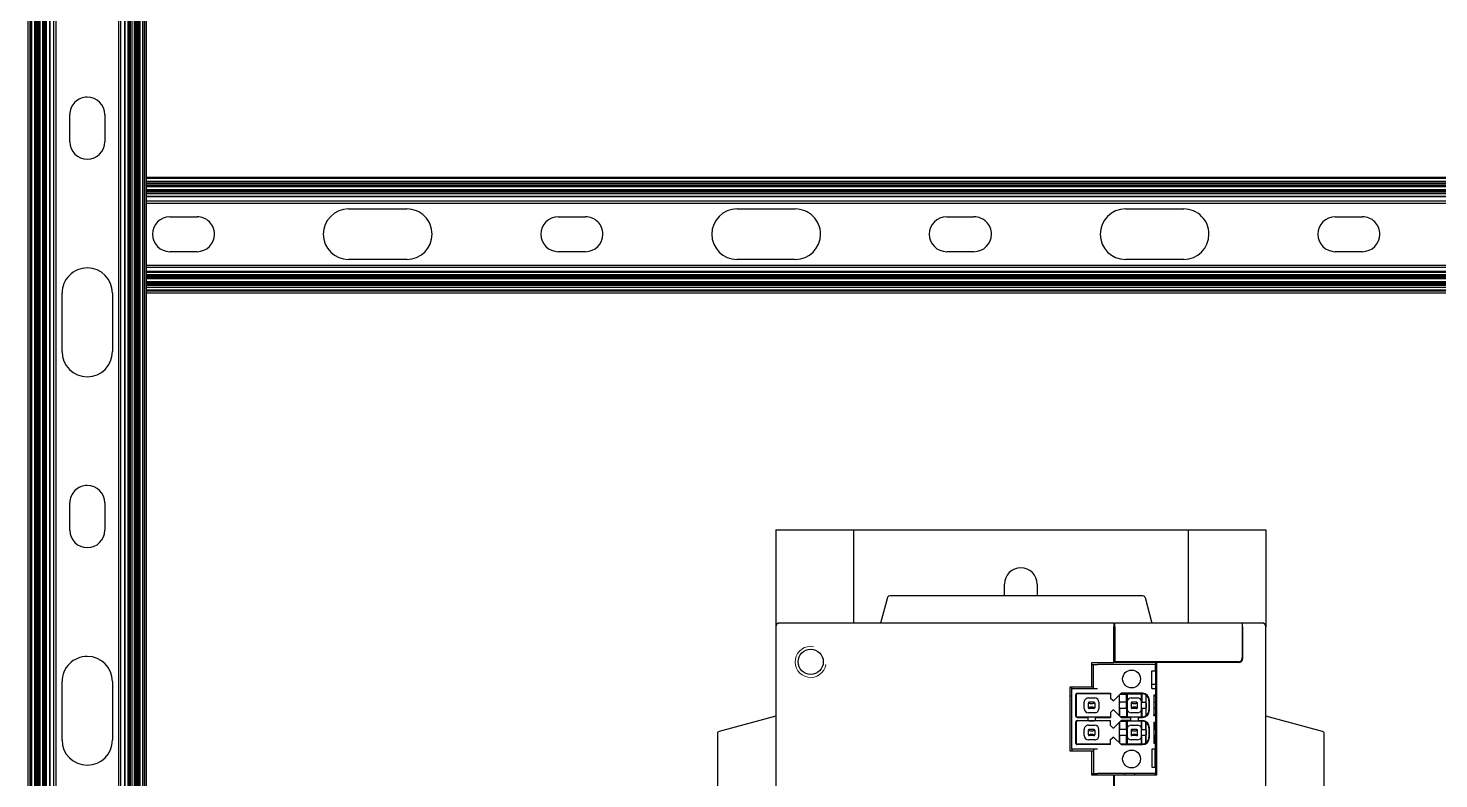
# Model space of a CAD drawing. Header units: inches. Extents: x 17 to 3130, y 15 to 659.
# Drawn here: x 835.3 to 1016.9, y 274.2 to 370.8 of the extents above; entities that cross this region are included whole.
import ezdxf

# ---------------------------------------------------------------- set-up
doc = ezdxf.new("R2010")
doc.units = ezdxf.units.IN
doc.header["$MEASUREMENT"] = 0
doc.layers.add('Gewinde(DIN)', color=7, linetype='Continuous', lineweight=13)
doc.layers.add('Sichtbare Kanten(DIN)', color=7, linetype='Continuous', lineweight=25)
doc.layers.add('MAIN-1', color=7, linetype='Continuous')
doc.layers.add('MAIN-2', color=7, linetype='Continuous')

msp = doc.modelspace()

# ---------------------------------------------------------------- linework, layer by layer
for p, q in [((850.49473, 351.8796), (850.49473, 336.6796)), ((850.49473, 351.59313), (1480.49468, 351.85048))]:
    msp.add_line(p, q)
at = {"layer": 'Gewinde(DIN)'}
msp.add_arc((936.01012, 289.22964), 2, 80, 350, dxfattribs=at)
at = {"layer": 'MAIN-1'}
for p, q in [((835.29473, 129.1796), (835.29473, 641.50128)), ((836.79473, 641.49017), (836.79473, 129.1796)), ((848.99473, 129.1796), (848.99473, 641.39977)), ((850.49473, 641.38866), (850.49473, 129.1796)), ((840.64473, 356.1796), (840.64473, 359.6796)), ((845.14473, 359.6796), (845.14473, 356.1796)), ((1480.49658, 350.3796), (850.49473, 350.3796)), ((876.526, 347.5296), (884.026, 347.5296)), ((926.526, 347.5296), (934.026, 347.5296)), ((976.526, 347.5296), (984.026, 347.5296)), ((853.526, 346.5296), (857.026, 346.5296)), ((903.526, 346.5296), (907.026, 346.5296)), ((953.526, 346.5296), (957.026, 346.5296)), ((1003.526, 346.5296), (1007.026, 346.5296)), ((857.026, 342.0296), (853.526, 342.0296)), ((907.026, 342.0296), (903.526, 342.0296)), ((957.026, 342.0296), (953.526, 342.0296)), ((1007.026, 342.0296), (1003.526, 342.0296)), ((884.026, 341.0296), (876.526, 341.0296)), ((934.026, 341.0296), (926.526, 341.0296)), ((984.026, 341.0296), (976.526, 341.0296)), ((850.49473, 338.1796), (1480.5124, 338.1796)), ((839.64473, 329.1796), (839.64473, 336.6796)), ((846.14473, 336.6796), (846.14473, 329.1796)), ((1480.51435, 336.6796), (850.49473, 336.6796)), ((840.64473, 306.1796), (840.64473, 309.6796)), ((845.14473, 309.6796), (845.14473, 306.1796)), ((839.64473, 279.1796), (839.64473, 286.6796)), ((846.14473, 286.6796), (846.14473, 279.1796))]:
    msp.add_line(p, q, dxfattribs=at)
for centre, radius, start, end in [((842.89473, 359.6796), 2.25, 89.9999813, 180.0000198), ((842.89473, 359.6796), 2.25, 0, 89.9999813), ((842.89473, 356.1796), 2.25, 180.0000198, 270.0000187), ((842.89473, 356.1796), 2.25, 270.0000187, 0), ((876.526, 344.2796), 3.25, 90.0000198, 180.0000187), ((884.026, 344.2796), 3.25, 359.9999813, 90.0000198), ((926.526, 344.2796), 3.25, 90.0000198, 180.0000187), ((934.026, 344.2796), 3.25, 359.9999813, 90.0000198), ((976.526, 344.2796), 3.25, 90.0000198, 180.0000187), ((984.026, 344.2796), 3.25, 359.9999813, 90.0000198), ((853.526, 344.2796), 2.25, 90.0000198, 180.0000187), ((857.026, 344.2796), 2.25, 359.9999813, 90.0000198), ((903.526, 344.2796), 2.25, 90.0000198, 180.0000187), ((907.026, 344.2796), 2.25, 359.9999813, 90.0000198), ((953.526, 344.2796), 2.25, 90.0000198, 180.0000187), ((957.026, 344.2796), 2.25, 359.9999813, 90.0000198), ((1003.526, 344.2796), 2.25, 90.0000198, 180.0000187), ((1007.026, 344.2796), 2.25, 359.9999813, 90.0000198), ((853.526, 344.2796), 2.25, 180.0000187, 270), ((857.026, 344.2796), 2.25, 270, 359.9999813), ((876.526, 344.2796), 3.25, 180.0000187, 270), ((884.026, 344.2796), 3.25, 270, 359.9999813), ((903.526, 344.2796), 2.25, 180.0000187, 270), ((907.026, 344.2796), 2.25, 270, 359.9999813), ((926.526, 344.2796), 3.25, 180.0000187, 270), ((934.026, 344.2796), 3.25, 270, 359.9999813), ((953.526, 344.2796), 2.25, 180.0000187, 270), ((957.026, 344.2796), 2.25, 270, 359.9999813), ((976.526, 344.2796), 3.25, 180.0000187, 270), ((984.026, 344.2796), 3.25, 270, 359.9999813), ((1003.526, 344.2796), 2.25, 180.0000187, 270), ((1007.026, 344.2796), 2.25, 270, 359.9999813), ((842.89473, 336.6796), 3.25, 89.9999813, 180.0000198), ((842.89473, 336.6796), 3.25, 0, 89.9999813), ((842.89473, 329.1796), 3.25, 180.0000198, 270.0000187), ((842.89473, 329.1796), 3.25, 270.0000187, 0), ((842.89473, 309.6796), 2.25, 89.9999813, 180.0000198), ((842.89473, 309.6796), 2.25, 0, 89.9999813), ((842.89473, 306.1796), 2.25, 180.0000198, 270.0000187), ((842.89473, 306.1796), 2.25, 270.0000187, 0), ((842.89473, 286.6796), 3.25, 89.9999813, 180.0000198), ((842.89473, 286.6796), 3.25, 0, 89.9999813), ((842.89473, 279.1796), 3.25, 180.0000198, 270.0000187), ((842.89473, 279.1796), 3.25, 270.0000187, 0)]:
    msp.add_arc(centre, radius, start, end, dxfattribs=at)
at = {"layer": 'MAIN-2'}
for p, q in [((835.54473, 129.1796), (835.54473, 641.49943)), ((835.58121, 129.1796), (835.58121, 641.49916)), ((835.72151, 641.49812), (835.72151, 129.1796)), ((836.09473, 641.49536), (836.09473, 129.1796)), ((836.29473, 129.1796), (836.29473, 641.49387)), ((836.38121, 641.49323), (836.38121, 129.1796)), ((836.52151, 129.1796), (836.52151, 641.49219)), ((836.61107, 129.1796), (836.61107, 641.49153)), ((836.72839, 641.49066), (836.72839, 129.1796)), ((836.80227, 641.49011), (836.80227, 129.1796)), ((837.15582, 129.1796), (837.15582, 641.48749)), ((837.36795, 129.1796), (837.36795, 641.48592)), ((837.36795, 641.48592), (837.36795, 129.1796)), ((837.44118, 641.48538), (837.44118, 129.1796)), ((837.59473, 129.1796), (837.59473, 641.48424)), ((837.66107, 129.1796), (837.66107, 641.48375)), ((838.02311, 641.48107), (838.02311, 129.1796)), ((838.0775, 641.48066), (838.0775, 129.1796)), ((838.09473, 641.48054), (838.09473, 129.1796)), ((838.60826, 129.1796), (838.60826, 641.47673)), ((838.8808, 129.1796), (838.8808, 641.47471)), ((846.90866, 641.41523), (846.90866, 129.1796)), ((847.18121, 641.41321), (847.18121, 129.1796)), ((847.69473, 641.4094), (847.69473, 129.1796)), ((847.71196, 129.1796), (847.71196, 641.40928)), ((847.76635, 129.1796), (847.76635, 641.40887)), ((848.12839, 641.40619), (848.12839, 129.1796)), ((848.19473, 641.4057), (848.19473, 129.1796)), ((848.34828, 641.40456), (848.34828, 129.1796)), ((848.42151, 641.40402), (848.42151, 129.1796)), ((848.42151, 129.1796), (848.42151, 641.40402)), ((848.63364, 641.40245), (848.63364, 129.1796)), ((848.98719, 129.1796), (848.98719, 641.39983)), ((849.06107, 129.1796), (849.06107, 641.39928)), ((849.17839, 641.39841), (849.17839, 129.1796)), ((849.26795, 641.39775), (849.26795, 129.1796)), ((849.40826, 129.1796), (849.40826, 641.39671)), ((849.49473, 641.39607), (849.49473, 129.1796)), ((849.69473, 129.1796), (849.69473, 641.39458)), ((850.06795, 129.1796), (850.06795, 641.39182)), ((850.20826, 641.39078), (850.20826, 129.1796)), ((850.24473, 641.39051), (850.24473, 129.1796)), ((850.49473, 351.6296), (1480.49496, 351.6296)), ((850.49473, 351.59313), (1480.49501, 351.59313)), ((1480.49519, 351.45283), (850.49473, 351.45283)), ((1480.49568, 351.0796), (850.49473, 351.0796)), ((850.49473, 350.8796), (1480.49594, 350.8796)), ((1480.49605, 350.79313), (850.49473, 350.79313)), ((850.49473, 350.65283), (1480.49623, 350.65283)), ((850.49473, 350.56327), (1480.49635, 350.56327)), ((1480.4965, 350.44594), (850.49473, 350.44594)), ((1480.49659, 350.37206), (850.49473, 350.37206)), ((850.49473, 350.01851), (1480.49705, 350.01851)), ((850.49473, 349.80638), (1480.49733, 349.80638)), ((1480.49733, 349.80638), (850.49473, 349.80638)), ((1480.49742, 349.73316), (850.49473, 349.73316)), ((850.49473, 349.5796), (1480.49762, 349.5796)), ((850.49473, 349.51327), (1480.49771, 349.51327)), ((1480.49818, 349.15122), (850.49473, 349.15122)), ((1480.49825, 349.09684), (850.49473, 349.09684)), ((1480.49827, 349.0796), (850.49473, 349.0796)), ((850.49473, 348.56608), (1480.49894, 348.56608)), ((850.49473, 348.29354), (1480.49929, 348.29354)), ((1480.5097, 340.26567), (850.49473, 340.26567)), ((1480.51005, 339.99313), (850.49473, 339.99313)), ((1480.51072, 339.4796), (850.49473, 339.4796)), ((850.49473, 339.46237), (1480.51074, 339.46237)), ((850.49473, 339.40798), (1480.51081, 339.40798)), ((1480.51128, 339.04594), (850.49473, 339.04594)), ((1480.51136, 338.9796), (850.49473, 338.9796)), ((1480.51156, 338.82605), (850.49473, 338.82605)), ((1480.51166, 338.75283), (850.49473, 338.75283)), ((850.49473, 338.75283), (1480.51166, 338.75283)), ((1480.51193, 338.54069), (850.49473, 338.54069)), ((850.49473, 338.18714), (1480.51239, 338.18714)), ((850.49473, 338.11327), (1480.51249, 338.11327)), ((1480.51264, 337.99594), (850.49473, 337.99594)), ((1480.51275, 337.90638), (850.49473, 337.90638)), ((850.49473, 337.76608), (1480.51294, 337.76608)), ((1480.51305, 337.6796), (850.49473, 337.6796)), ((850.49473, 337.4796), (1480.51331, 337.4796)), ((850.49473, 337.10638), (1480.51379, 337.10638)), ((1480.51397, 336.96608), (850.49473, 336.96608)), ((1480.51402, 336.9296), (850.49473, 336.9296))]:
    msp.add_line(p, q, dxfattribs=at)
at = {"layer": 'Sichtbare Kanten(DIN)'}
for p, q in [((931.51012, 306.22964), (941.51012, 306.22964)), ((931.51012, 306.22964), (931.51012, 293.72964)), ((941.51012, 306.22964), (984.61012, 306.22964)), ((941.51012, 306.22964), (941.51012, 294.22964)), ((984.61012, 306.22964), (984.61012, 294.22964)), ((984.61012, 306.22964), (994.61012, 306.22964)), ((994.61012, 306.22964), (994.61012, 293.72964)), ((960.96012, 297.72964), (960.96012, 299.22964)), ((965.16012, 299.22964), (965.16012, 297.72964)), ((945.88836, 297.50728), (945.01012, 294.22964)), ((978.76171, 297.72964), (946.17814, 297.72964)), ((979.05149, 297.50728), (979.92973, 294.22964)), ((975.01012, 294.22964), (932.01012, 294.22964)), ((975.01012, 294.22964), (975.16012, 294.22964)), ((975.01012, 294.22964), (975.01012, 293.72964)), ((975.16012, 293.72964), (975.16012, 294.22964)), ((991.56012, 294.22964), (975.16012, 294.22964)), ((991.56012, 294.22964), (991.56012, 293.72964)), ((991.61012, 293.72964), (991.61012, 294.22964)), ((994.11012, 294.22964), (991.61012, 294.22964)), ((931.51012, 293.72964), (931.51012, 168.72964)), ((975.01012, 289.12964), (975.01012, 293.72964)), ((975.11012, 292.56219), (975.01012, 292.5587)), ((975.11012, 293.92964), (975.16012, 293.92964)), ((975.11012, 293.92964), (975.11012, 292.92964)), ((975.11012, 289.12964), (975.11012, 292.92964)), ((975.16012, 293.72964), (975.16012, 289.22964)), ((991.56012, 293.92964), (991.61012, 293.92964)), ((991.56012, 293.72964), (991.56012, 289.72964)), ((991.61012, 293.72964), (991.61012, 289.62964)), ((994.61012, 168.72964), (994.61012, 293.72964)), ((975.01012, 291.24452), (975.11012, 291.24452)), ((975.11012, 290.57382), (975.01012, 290.57382)), ((972.21012, 286.02964), (972.21012, 289.12964)), ((972.21012, 289.12964), (975.01012, 289.12964)), ((972.21012, 288.87948), (972.41289, 288.87948)), ((972.41289, 288.87948), (972.91289, 288.87948)), ((972.41289, 285.82322), (972.41289, 288.87948)), ((980.41289, 288.87948), (972.91289, 288.87948)), ((975.11012, 289.21043), (975.01012, 289.21043)), ((980.51012, 289.12964), (975.11012, 289.12964)), ((991.06012, 289.22964), (975.16012, 289.22964)), ((980.40289, 289.12964), (980.40289, 288.87948)), ((980.41289, 289.12964), (980.41289, 288.87948)), ((980.41289, 288.07948), (980.41289, 288.87948)), ((991.11012, 289.12964), (980.51012, 289.12964)), ((980.51012, 289.12964), (980.51012, 274.62964)), ((979.91289, 285.77948), (979.91289, 288.07948)), ((979.91289, 288.07948), (980.41289, 288.07948)), ((980.40289, 288.07948), (980.40289, 285.77948)), ((980.41289, 288.07948), (980.41289, 285.77948)), ((969.41012, 277.72964), (969.41012, 286.02964)), ((969.41012, 286.02964), (972.21012, 286.02964)), ((969.61289, 285.77948), (969.61289, 286.02964)), ((969.61289, 285.77948), (972.91289, 285.77948)), ((969.61289, 277.97948), (969.61289, 285.77948)), ((970.11289, 286.02444), (972.41289, 286.02444)), ((970.31288, 285.17948), (974.61289, 285.17948)), ((974.61289, 285.11621), (970.37615, 285.11621)), ((974.61289, 285.17948), (974.61289, 284.52948)), ((975.96289, 285.17948), (975.0336, 284.25019)), ((975.86864, 285.08523), (976.66289, 285.08523)), ((978.71292, 285.17948), (975.96289, 285.17948)), ((976.72485, 285.11621), (976.66289, 285.08523)), ((976.66289, 284.02948), (976.66289, 285.08523)), ((976.72485, 285.11621), (978.5998, 285.11621)), ((976.72485, 285.11621), (976.72485, 284.13602)), ((978.5998, 285.11621), (978.61289, 285.10966)), ((978.5998, 284.14156), (978.5998, 285.11621)), ((978.61289, 285.10966), (978.64311, 285.10966)), ((978.61289, 285.10966), (978.61289, 284.02948)), ((980.40289, 286.32512), (979.91289, 286.32512)), ((979.91289, 285.77948), (980.41289, 285.77948)), ((980.41289, 285.77948), (980.41289, 284.97948)), ((969.61289, 284.80322), (969.41012, 284.80322)), ((970.11289, 284.97948), (970.11289, 282.27947)), ((970.17616, 284.91621), (970.17616, 282.34274)), ((971.21441, 283.22948), (971.21441, 284.02948)), ((971.76289, 284.57796), (972.56289, 284.57796)), ((971.76289, 284.02948), (971.79218, 284.00019)), ((971.76289, 283.62948), (971.76289, 283.92948)), ((971.76289, 283.32948), (971.76289, 283.62948)), ((971.76289, 283.22948), (971.79218, 283.25876)), ((971.87311, 283.91406), (971.78963, 283.99754)), ((971.87311, 283.3449), (971.78963, 283.26141)), ((972.46289, 284.02948), (971.86289, 284.02948)), ((972.45267, 283.91406), (972.53615, 283.99754)), ((972.53615, 283.26141), (972.45267, 283.3449)), ((972.5336, 284.00019), (972.56289, 284.02948)), ((972.5336, 283.25876), (972.56289, 283.22948)), ((972.56289, 283.92948), (972.56289, 283.62948)), ((972.56289, 283.62948), (972.56289, 283.32948)), ((973.11137, 284.02948), (973.11137, 283.22948)), ((974.89218, 284.25019), (974.61289, 284.52948)), ((975.70092, 284.91751), (975.70092, 282.34144)), ((975.75067, 283.62948), (975.75067, 283.92948)), ((975.75067, 283.32948), (975.75067, 283.62948)), ((976.67336, 284.02948), (975.75242, 284.02948)), ((975.76289, 284.02948), (975.76289, 284.97948)), ((976.67511, 283.62948), (976.67511, 283.92948)), ((976.67511, 283.32948), (976.67511, 283.62948)), ((976.72518, 284.02948), (976.72518, 283.22948)), ((977.26289, 284.57796), (978.06289, 284.57796)), ((977.29218, 284.00019), (977.26289, 284.02948)), ((977.26289, 283.92948), (977.26289, 283.32948)), ((977.29218, 283.25876), (977.26289, 283.22948)), ((977.37311, 283.91406), (977.28963, 283.99754)), ((977.37311, 283.3449), (977.28963, 283.26141)), ((977.96289, 284.02948), (977.36289, 284.02948)), ((977.95267, 283.91406), (978.03615, 283.99754)), ((978.03615, 283.26141), (977.95267, 283.3449)), ((978.06289, 284.02948), (978.0336, 284.00019)), ((978.0336, 283.25876), (978.06289, 283.22948)), ((978.06289, 283.32948), (978.06289, 283.92948)), ((978.59944, 283.22948), (978.59944, 284.02948)), ((978.60591, 283.62948), (978.60591, 283.92948)), ((978.60591, 283.32948), (978.60591, 283.62948)), ((978.60765, 284.02948), (979.16812, 284.02948)), ((979.16289, 284.94439), (979.16289, 284.02948)), ((979.16987, 283.92948), (979.16987, 283.62948)), ((979.16987, 283.62948), (979.16987, 283.32948)), ((979.17832, 282.31237), (979.17832, 284.94658)), ((979.55073, 284.21735), (979.55073, 283.0416)), ((979.61289, 282.97944), (979.61289, 284.27951)), ((980.16289, 284.97948), (980.16289, 282.27948)), ((980.16289, 284.97948), (980.41289, 284.97948)), ((980.40289, 284.80322), (980.16289, 284.80322)), ((980.21289, 284.04191), (980.16289, 284.05531)), ((980.21289, 283.92948), (980.21289, 284.04191)), ((980.21289, 284.02948), (980.41289, 284.02948)), ((980.21289, 283.32948), (980.21289, 283.92948)), ((980.21289, 283.21704), (980.21289, 283.32948)), ((980.40289, 284.97948), (980.40289, 284.68852)), ((980.41289, 284.68852), (980.40289, 284.68852)), ((980.41289, 284.97948), (980.41289, 282.27948)), ((931.51012, 282.22964), (924.23247, 280.2796)), ((970.11289, 281.47948), (970.11289, 278.77947)), ((970.31288, 282.07947), (971.66289, 282.07947)), ((970.31288, 281.67948), (971.66289, 281.67948)), ((970.37615, 282.14274), (974.61289, 282.14274)), ((974.61289, 281.61621), (970.37615, 281.61621)), ((971.81339, 282.10407), (971.66289, 282.07947)), ((971.66289, 282.07947), (971.66289, 281.67948)), ((971.81339, 281.65488), (971.66289, 281.67948)), ((972.56289, 282.68099), (971.76289, 282.68099)), ((972.46289, 283.22948), (971.86289, 283.22948)), ((972.66289, 282.07947), (972.51239, 282.10407)), ((972.66289, 281.67948), (972.51239, 281.65488)), ((972.66289, 282.07947), (974.61289, 282.07947)), ((972.66289, 281.67948), (972.66289, 282.07947)), ((972.66289, 281.67948), (974.61289, 281.67948)), ((974.61289, 282.72948), (974.89218, 283.00876)), ((974.61289, 282.72948), (974.61289, 282.07947)), ((974.61289, 281.02948), (974.61289, 281.67948)), ((975.0336, 283.00876), (975.96289, 282.07948)), ((975.96289, 281.67948), (975.0336, 280.75019)), ((976.67336, 283.22948), (975.75242, 283.22948)), ((975.76289, 283.22948), (975.76289, 282.27947)), ((975.76289, 281.47948), (975.76289, 280.52948)), ((976.66289, 282.17373), (975.86864, 282.17373)), ((975.86864, 281.58523), (976.66289, 281.58523)), ((975.96289, 282.07948), (977.16289, 282.07948)), ((977.16289, 281.67948), (975.96289, 281.67948)), ((976.66289, 283.22948), (976.66289, 282.17373)), ((976.66289, 282.17373), (976.72485, 282.14275)), ((976.72485, 281.61621), (976.66289, 281.58523)), ((976.66289, 280.52948), (976.66289, 281.58523)), ((976.72485, 283.12293), (976.72485, 282.14275)), ((976.72485, 282.14275), (978.5998, 282.14275)), ((976.72485, 281.61621), (976.72485, 280.63602)), ((976.72485, 281.61621), (978.5998, 281.61621)), ((977.31339, 282.10407), (977.16289, 282.07948)), ((977.16289, 282.07948), (977.16289, 281.67948)), ((977.16289, 281.67948), (977.31339, 281.65488)), ((978.06289, 282.68099), (977.26289, 282.68099)), ((977.96289, 283.22948), (977.36289, 283.22948)), ((978.16289, 282.07948), (978.01239, 282.10407)), ((978.01239, 281.65488), (978.16289, 281.67948)), ((978.16289, 282.07948), (978.71292, 282.07948)), ((978.16289, 282.07948), (978.16289, 281.67948)), ((978.16289, 281.67948), (978.71292, 281.67948)), ((978.5998, 282.14275), (978.5998, 283.1174)), ((978.61289, 282.14929), (978.5998, 282.14275)), ((978.5998, 281.61621), (978.61289, 281.60966)), ((978.5998, 280.64156), (978.5998, 281.61621)), ((979.16812, 283.22948), (978.60765, 283.22948)), ((978.61289, 283.22948), (978.61289, 282.14929)), ((978.64311, 282.14929), (978.61289, 282.14929)), ((978.61289, 281.60966), (978.64311, 281.60966)), ((978.61289, 280.52948), (978.61289, 281.60966)), ((979.16289, 283.22948), (979.16289, 282.31456)), ((979.16289, 280.52948), (979.16289, 281.44439)), ((979.17832, 278.81237), (979.17832, 281.44658)), ((980.21289, 283.21704), (980.16289, 283.20364)), ((980.41289, 282.27948), (980.16289, 282.27948)), ((980.16289, 281.47948), (980.16289, 278.77948)), ((980.16289, 281.47948), (980.41289, 281.47948)), ((980.41289, 283.22948), (980.21289, 283.22948)), ((980.33669, 281.26232), (980.33669, 281.47948)), ((980.41289, 282.27948), (980.41289, 281.47948)), ((980.41289, 281.47948), (980.41289, 278.77948)), ((1001.88776, 280.2796), (994.61012, 282.22964)), ((924.01012, 279.98982), (924.01012, 182.46945)), ((970.17616, 281.41621), (970.17616, 278.84274)), ((971.21441, 279.72948), (971.21441, 280.52948)), ((971.76289, 281.07796), (972.56289, 281.07796)), ((971.76289, 280.52948), (971.79218, 280.50019)), ((971.76289, 280.12948), (971.76289, 280.42948)), ((971.76289, 279.82948), (971.76289, 280.12948)), ((971.76289, 279.72948), (971.79218, 279.75876)), ((971.87311, 280.41406), (971.78963, 280.49754)), ((971.87311, 279.8449), (971.78963, 279.76141)), ((972.46289, 280.52948), (971.86289, 280.52948)), ((972.46289, 279.72948), (971.86289, 279.72948)), ((972.45267, 280.41406), (972.53615, 280.49754)), ((972.53615, 279.76141), (972.45267, 279.8449)), ((972.5336, 280.50019), (972.56289, 280.52948)), ((972.5336, 279.75876), (972.56289, 279.72948)), ((972.56289, 280.42948), (972.56289, 280.12948)), ((972.56289, 280.12948), (972.56289, 279.82948)), ((973.11137, 279.72948), (973.11137, 280.52948)), ((974.89218, 280.75019), (974.61289, 281.02948)), ((975.70092, 281.41751), (975.70092, 278.84144)), ((975.75067, 280.12948), (975.75067, 280.42948)), ((975.75067, 279.82948), (975.75067, 280.12948)), ((976.67336, 280.52948), (975.75242, 280.52948)), ((976.67336, 279.72948), (975.75242, 279.72948)), ((975.76289, 279.72948), (975.76289, 278.77947)), ((976.66289, 278.67373), (976.66289, 279.72948)), ((976.67511, 280.42948), (976.67511, 280.12948)), ((976.67511, 280.12948), (976.67511, 279.82948)), ((976.72485, 279.62293), (976.72485, 278.64275)), ((976.72518, 280.52948), (976.72518, 279.72948)), ((977.26289, 281.07796), (978.06289, 281.07796)), ((977.26289, 280.52948), (977.29218, 280.50019)), ((977.26289, 280.42948), (977.26289, 279.82948)), ((977.26289, 279.72948), (977.29218, 279.75876)), ((977.37311, 280.41406), (977.28963, 280.49754)), ((977.37311, 279.8449), (977.28963, 279.76141)), ((977.96289, 280.52948), (977.36289, 280.52948)), ((977.96289, 279.72948), (977.36289, 279.72948)), ((977.95267, 280.41406), (978.03615, 280.49754)), ((978.03615, 279.76141), (977.95267, 279.8449)), ((978.06289, 280.52948), (978.0336, 280.50019)), ((978.0336, 279.75876), (978.06289, 279.72948)), ((978.06289, 279.82948), (978.06289, 280.42948)), ((978.59944, 279.72948), (978.59944, 280.52948)), ((978.5998, 278.64275), (978.5998, 279.6174)), ((978.60591, 280.12948), (978.60591, 280.42948)), ((978.60591, 279.82948), (978.60591, 280.12948)), ((978.60765, 280.52948), (979.16812, 280.52948)), ((979.16812, 279.72948), (978.60765, 279.72948)), ((978.61289, 278.64929), (978.61289, 279.72948)), ((979.16289, 278.81456), (979.16289, 279.72948)), ((979.16987, 280.42948), (979.16987, 280.12948)), ((979.16987, 280.12948), (979.16987, 279.82948)), ((979.55073, 280.71735), (979.55073, 279.5416)), ((979.61289, 279.47944), (979.61289, 280.77951)), ((980.21289, 280.54191), (980.16289, 280.55531)), ((980.21289, 279.71704), (980.16289, 279.70364)), ((980.21289, 280.42948), (980.21289, 280.54191)), ((980.21289, 280.52948), (980.41289, 280.52948)), ((980.21289, 279.82948), (980.21289, 280.42948)), ((980.21289, 279.71704), (980.21289, 279.82948)), ((980.41289, 279.72948), (980.21289, 279.72948)), ((980.33669, 280.52948), (980.33669, 281.26232)), ((980.41289, 280.72892), (980.33669, 280.72892)), ((980.33669, 278.77948), (980.33669, 279.72948)), ((1002.11012, 182.46945), (1002.11012, 279.98982)), ((972.91289, 277.97948), (969.61289, 277.97948)), ((969.61289, 277.97948), (969.61289, 277.73451)), ((974.61289, 278.57947), (970.31288, 278.57947)), ((974.61289, 278.64274), (970.37615, 278.64274)), ((972.56289, 279.18099), (971.76289, 279.18099)), ((972.41289, 277.93573), (972.41289, 274.87948)), ((974.61289, 279.22948), (974.89218, 279.50876)), ((974.61289, 278.57947), (974.61289, 279.22948)), ((975.0336, 279.50876), (975.96289, 278.57948)), ((975.86864, 278.67373), (976.66289, 278.67373)), ((975.96289, 278.57948), (978.71292, 278.57948)), ((976.72485, 278.64275), (976.66289, 278.67373)), ((978.5998, 278.64275), (976.72485, 278.64275)), ((978.06289, 279.18099), (977.26289, 279.18099)), ((978.61289, 278.64929), (978.5998, 278.64275)), ((978.64311, 278.64929), (978.61289, 278.64929)), ((980.41289, 277.97948), (979.91289, 277.97948)), ((979.91289, 277.97948), (979.91289, 275.67948)), ((980.16289, 278.77948), (980.41289, 278.77948)), ((980.33669, 275.67948), (980.33669, 277.97948)), ((980.41289, 277.97948), (980.41289, 278.77948)), ((980.41289, 277.97948), (980.41289, 275.67948)), ((972.21012, 277.72964), (969.41012, 277.72964)), ((972.41289, 277.73451), (969.61289, 277.73451)), ((969.61289, 277.73451), (969.61289, 277.72964)), ((972.21012, 274.62964), (972.21012, 277.72964)), ((972.21012, 274.87948), (972.41289, 274.87948)), ((975.01012, 274.62964), (972.21012, 274.62964)), ((972.41289, 274.87948), (972.91289, 274.87948)), ((980.41289, 274.87948), (972.91289, 274.87948)), ((975.01012, 270.42964), (975.01012, 274.62964)), ((980.51012, 274.62964), (975.11012, 274.62964)), ((975.11012, 270.42964), (975.11012, 274.62964)), ((976.45049, 274.62964), (976.45049, 274.87948)), ((977.72049, 274.62964), (977.72049, 274.87948)), ((979.91289, 275.67948), (980.41289, 275.67948)), ((980.33669, 274.62964), (980.33669, 274.87948)), ((980.41289, 275.67948), (980.41289, 274.87948)), ((980.41289, 274.87948), (980.41289, 274.62964))]:
    msp.add_line(p, q, dxfattribs=at)
for centre, radius in [((936.01012, 289.22964), 1.621), ((977.31296, 287.02948), 1.15), ((977.31296, 276.72948), 1.15)]:
    msp.add_circle(centre, radius, dxfattribs=at)
for centre, radius, start, end in [((963.06012, 299.22964), 2.1, 0, 180), ((946.17814, 297.42964), 0.3, 150, 165), ((946.17814, 297.42964), 0.3, 90, 150), ((978.76171, 297.42964), 0.3, 30, 90), ((978.76171, 297.42964), 0.3, 15, 30), ((932.01012, 293.72964), 0.5, 90, 180), ((994.11012, 293.72964), 0.5, 0, 90), ((991.06012, 289.72964), 0.5, 270, 0), ((991.11012, 289.62964), 0.5, 270, 0), ((970.31288, 284.97949), 0.19999, 89.9990963, 180.0009035), ((970.37615, 284.91622), 0.19999, 89.9990963, 180.0009035), ((971.76289, 284.02948), 0.54848, 89.9999999, 180), ((971.86289, 283.92948), 0.1, 137.1064439, 180), ((971.86289, 283.32948), 0.1, 180, 222.8935571), ((971.86289, 283.92948), 0.1, 89.9999999, 137.1064435), ((971.86289, 283.32948), 0.1, 222.8935567, 269.9999999), ((972.46289, 283.92948), 0.1, 42.8935563, 89.9999999), ((972.46289, 283.32948), 0.1, 269.9999999, 317.1064431), ((972.46289, 283.92948), 0.1, 359.9999991, 42.8935559), ((972.46289, 283.32948), 0.1, 317.1064427, 359.9999991), ((972.56289, 284.02948), 0.54848, 0, 89.9999999), ((974.96289, 284.3209), 0.1, 224.9999999, 314.9999999), ((977.26289, 284.02948), 0.54848, 89.9999999, 168.7984304), ((977.36289, 283.92948), 0.1, 137.1064439, 180), ((977.36289, 283.32948), 0.1, 180, 222.8935571), ((977.36289, 283.92948), 0.1, 89.9999999, 137.1064435), ((977.36289, 283.32948), 0.1, 222.8935567, 269.9999999), ((977.96289, 283.92948), 0.1, 42.8935563, 89.9999999), ((977.96289, 283.32948), 0.1, 269.9999999, 317.1064431), ((977.96289, 283.92948), 0.1, 359.9999991, 42.8935559), ((977.96289, 283.32948), 0.1, 317.1064427, 359.9999991), ((978.06289, 284.02948), 0.54848, 11.7911815, 89.9999999), ((970.31288, 282.27946), 0.19999, 179.9990963, 270.0009035), ((970.37615, 282.34273), 0.19999, 179.9990963, 270.0009035), ((971.76289, 283.22948), 0.54848, 180, 269.9999999), ((972.56289, 283.22948), 0.54848, 269.9999999, 0), ((974.96289, 282.93805), 0.1, 44.9999999, 134.9999999), ((977.26289, 283.22948), 0.54848, 191.2015694, 269.9999999), ((978.06289, 283.22948), 0.54848, 269.9999999, 348.2088183), ((980.15889, 282.25292), 0.254, 6.0022663, 89.0975629), ((980.15889, 282.25292), 0.0508, 31.52288, 85.4833249), ((924.31012, 279.98982), 0.3, 105, 180), ((971.76289, 280.52948), 0.54848, 89.9999999, 180), ((971.76289, 279.72948), 0.54848, 180, 269.9999999), ((971.86289, 280.42948), 0.1, 137.1064439, 180), ((971.86289, 279.82948), 0.1, 180, 222.8935571), ((971.86289, 280.42948), 0.1, 89.9999999, 137.1064435), ((971.86289, 279.82948), 0.1, 222.8935567, 269.9999999), ((972.46289, 280.42948), 0.1, 42.8935563, 89.9999999), ((972.46289, 279.82948), 0.1, 269.9999999, 317.1064431), ((972.46289, 280.42948), 0.1, 359.9999991, 42.8935559), ((972.46289, 279.82948), 0.1, 317.1064427, 359.9999991), ((972.56289, 280.52948), 0.54848, 0, 89.9999999), ((972.56289, 279.72948), 0.54848, 269.9999999, 0), ((974.96289, 280.8209), 0.1, 224.9999999, 314.9999999), ((977.26289, 280.52948), 0.54848, 89.9999999, 168.7984304), ((977.26289, 279.72948), 0.54848, 191.2015694, 269.9999999), ((977.36289, 280.42948), 0.1, 137.1064439, 180), ((977.36289, 279.82948), 0.1, 180, 222.8935571), ((977.36289, 280.42948), 0.1, 89.9999999, 137.1064435), ((977.36289, 279.82948), 0.1, 222.8935567, 269.9999999), ((977.96289, 280.42948), 0.1, 42.8935563, 89.9999999), ((977.96289, 279.82948), 0.1, 269.9999999, 317.1064431), ((977.96289, 280.42948), 0.1, 359.9999991, 42.8935559), ((977.96289, 279.82948), 0.1, 317.1064427, 359.9999991), ((978.06289, 280.52948), 0.54848, 11.7911815, 89.9999999), ((978.06289, 279.72948), 0.54848, 269.9999999, 348.2088183), ((1001.81012, 279.98982), 0.3, 0, 75), ((970.31288, 278.77946), 0.19999, 179.9990963, 270.0009035), ((970.37615, 278.84273), 0.19999, 179.9990963, 270.0009035), ((974.96289, 279.43805), 0.1, 44.9999999, 134.9999999)]:
    msp.add_arc(centre, radius, start, end, dxfattribs=at)
for centre, major_axis, ratio, start_param, end_param in [((970.11289, 286.06819), (-0.5, 0), 0.087488662, 1.078641259, 1.570796327), ((972.91289, 285.82322), (-0.5, 0), 0.087488662, 0, 1.570796327), ((978.64304, 284.20963), (0.63644, 0.63644), 0.99992385, 0.169666162, 0.785360087), ((978.71285, 284.27944), (0.63644, 0.63644), 0.99992385, 5.49782522, 7.068545394), ((972.16289, 283.93486), (0.3, 0), 0.267949191, 3.403392041, 6.021385919), ((972.16289, 283.32409), (0.3, 0), 0.267949194, 0.261799388, 2.879793266), ((975.75242, 283.92948), (0, -0.1), 0.017455065, 3.141592652, 4.712388979), ((975.75242, 283.32948), (0, -0.1), 0.017455065, 4.712388979, 6.283185305), ((976.67336, 283.92948), (0, 0.1), 0.017455065, 4.712388982, 6.283185309), ((976.67336, 283.32948), (0, 0.1), 0.017455065, 3.141592655, 4.712388982), ((977.66289, 283.93486), (0.3, 0), 0.267949191, 3.403392041, 6.021385919), ((977.66289, 283.32409), (0.3, 0), 0.267949194, 0.261799388, 2.879793266), ((978.60765, 283.92948), (0, -0.1), 0.017455065, 3.141592652, 4.712388979), ((978.60765, 283.32948), (0, -0.1), 0.017455065, 4.712388979, 6.283185305), ((979.16812, 283.92948), (0, -0.1), 0.017455065, 1.570796329, 3.141592655), ((979.16812, 283.32948), (0, -0.1), 0.017455065, 0, 1.570796329), ((978.65084, 284.21742), (0.20677, -0.87597), 0.999829722, 1.338949593, 2.283433154), ((970.3129, 281.47947), (-0.14143, 0.14143), 0.99992385, 5.49782522, 7.068545394), ((970.37617, 281.4162), (-0.14143, 0.14143), 0.99992385, 5.49782522, 7.068545394), ((972.16289, 282.10391), (0.35, 0), 0.008726866, 0.053342725, 3.088249929), ((972.16289, 281.65504), (0.35, 0), 0.00872687, 3.194935379, 6.229842583), ((977.66289, 282.10391), (0.35, 0), 0.008726866, 0.053342725, 3.088249929), ((977.66289, 281.65504), (-0.35, 0), 0.00872687, 0.053342725, 3.088249929), ((978.64304, 283.04932), (0.63644, -0.63644), 0.99992385, 5.49782522, 6.113519145), ((978.64304, 280.70963), (-0.63644, -0.63644), 0.99992385, 3.311258816, 3.926952741), ((978.71285, 282.97951), (-0.63644, 0.63644), 0.99992385, 2.356232566, 3.926952741), ((978.71285, 280.77944), (0.63644, 0.63644), 0.99992385, 5.49782522, 7.068545394), ((978.65084, 283.04153), (-0.20677, -0.87597), 0.999829722, 0.858159335, 1.802642896), ((978.65084, 280.71742), (0.20677, -0.87597), 0.999829722, 1.338949593, 2.283433154), ((972.16289, 280.43486), (0.3, 0), 0.267949191, 3.403392041, 6.021385919), ((972.16289, 279.82409), (0.3, 0), 0.267949194, 0.261799388, 2.879793266), ((975.75242, 280.42948), (0, -0.1), 0.017455065, 3.141592652, 4.712388979), ((975.75242, 279.82948), (0, -0.1), 0.017455065, 4.712388979, 6.283185305), ((976.67336, 280.42948), (0, 0.1), 0.017455065, 4.712388982, 6.283185309), ((976.67336, 279.82948), (0, 0.1), 0.017455065, 3.141592655, 4.712388982), ((977.66289, 280.43486), (0.3, 0), 0.267949191, 3.403392041, 6.021385919), ((977.66289, 279.82409), (0.3, 0), 0.267949194, 0.261799388, 2.879793266), ((978.60765, 280.42948), (0, -0.1), 0.017455065, 3.141592652, 4.712388979), ((978.60765, 279.82948), (0, -0.1), 0.017455065, 4.712388979, 6.283185305), ((979.16812, 280.42948), (0, -0.1), 0.017455065, 1.570796329, 3.141592655), ((979.16812, 279.82948), (0, -0.1), 0.017455065, 0, 1.570796329), ((972.91289, 277.93573), (-0.5, 0), 0.087488665, 4.71238898, 6.283185307), ((978.64304, 279.54932), (0.63644, -0.63644), 0.99992385, 5.49782522, 6.113519145), ((978.71285, 279.47951), (-0.63644, 0.63644), 0.99992385, 2.356232566, 3.926952741), ((978.65084, 279.54153), (-0.20677, -0.87597), 0.999829722, 0.858159335, 1.802642896)]:
    msp.add_ellipse(centre, major_axis=major_axis, ratio=ratio, start_param=start_param, end_param=end_param, dxfattribs=at)
for points, knots in [([(976.72485, 284.13602), (976.72491, 284.12748), (976.72495, 284.11881), (976.72499, 284.11005), (976.72503, 284.10129), (976.72507, 284.09243), (976.7251, 284.08352), (976.72512, 284.07461), (976.72514, 284.06566), (976.72516, 284.05663), (976.72517, 284.04761), (976.72518, 284.03854), (976.72518, 284.02948)], [0, 0, 0, 0, 0.0271710795, 0.0271710795, 0.0271710795, 0.0543460142, 0.0543460142, 0.0543460142, 0.0814874936, 0.0814874936, 0.0814874936, 0.1086819492, 0.1086819492, 0.1086819492, 0.1086819492]), ([(978.59944, 284.02948), (978.59944, 284.03903), (978.59944, 284.04858), (978.59946, 284.05807), (978.59948, 284.06756), (978.5995, 284.07702), (978.59953, 284.08642), (978.59956, 284.09581), (978.5996, 284.10513), (978.59964, 284.11433), (978.59969, 284.12353), (978.59974, 284.13259), (978.5998, 284.14156)], [0, 0, 0, 0, 0.0286327525, 0.0286327525, 0.0286327525, 0.0572772875, 0.0572772875, 0.0572772875, 0.0859503984, 0.0859503984, 0.0859503984, 0.1145621922, 0.1145621922, 0.1145621922, 0.1145621922]), ([(979.17832, 284.94658), (979.17703, 284.94641), (979.17575, 284.94623), (979.17446, 284.94605), (979.17318, 284.94587), (979.17189, 284.94569), (979.1706, 284.9455), (979.16932, 284.94532), (979.16803, 284.94514), (979.16675, 284.94495), (979.16546, 284.94476), (979.16417, 284.94458), (979.16289, 284.94439)], [0, 0, 0, 0, 0.2210688562, 0.2210688562, 0.2210688562, 0.4421377176, 0.4421377176, 0.4421377176, 0.6632066316, 0.6632066316, 0.6632066316, 0.8842756018, 0.8842756018, 0.8842756018, 0.8842756018]), ([(976.72518, 283.22948), (976.72518, 283.22041), (976.72517, 283.21135), (976.72516, 283.20235), (976.72514, 283.19334), (976.72512, 283.18436), (976.7251, 283.17543), (976.72507, 283.16651), (976.72503, 283.15764), (976.72499, 283.14888), (976.72495, 283.14012), (976.72491, 283.13147), (976.72485, 283.12293)], [0, 0, 0, 0, 0.0271633802, 0.0271633802, 0.0271633802, 0.0543309238, 0.0543309238, 0.0543309238, 0.0815335449, 0.0815335449, 0.0815335449, 0.1086819495, 0.1086819495, 0.1086819495, 0.1086819495]), ([(978.5998, 283.1174), (978.59974, 283.12635), (978.59969, 283.13544), (978.59964, 283.14464), (978.5996, 283.15384), (978.59956, 283.16316), (978.59953, 283.17253), (978.5995, 283.18191), (978.59948, 283.19134), (978.59946, 283.20085), (978.59944, 283.21036), (978.59944, 283.21992), (978.59944, 283.22948)], [0, 0, 0, 0, 0.0286305024, 0.0286305024, 0.0286305024, 0.057282849, 0.057282849, 0.057282849, 0.0858948083, 0.0858948083, 0.0858948083, 0.1145621917, 0.1145621917, 0.1145621917, 0.1145621917]), ([(979.16289, 282.31456), (979.16417, 282.31437), (979.16546, 282.31419), (979.16675, 282.314), (979.16803, 282.31382), (979.16932, 282.31363), (979.1706, 282.31345), (979.17189, 282.31327), (979.17318, 282.31308), (979.17446, 282.3129), (979.17575, 282.31272), (979.17703, 282.31254), (979.17832, 282.31237)], [0, 0, 0, 0, 0.2210689498, 0.2210689498, 0.2210689498, 0.442137905, 0.442137905, 0.442137905, 0.6632068274, 0.6632068274, 0.6632068274, 0.8842757237, 0.8842757237, 0.8842757237, 0.8842757237]), ([(979.17832, 281.44658), (979.17703, 281.44641), (979.17575, 281.44623), (979.17446, 281.44605), (979.17318, 281.44587), (979.17189, 281.44569), (979.1706, 281.4455), (979.16932, 281.44532), (979.16803, 281.44514), (979.16675, 281.44495), (979.16546, 281.44476), (979.16417, 281.44458), (979.16289, 281.44439)], [0, 0, 0, 0, 0.2210687964, 0.2210687964, 0.2210687964, 0.4421376578, 0.4421376578, 0.4421376578, 0.6632066126, 0.6632066126, 0.6632066126, 0.8842756241, 0.8842756241, 0.8842756241, 0.8842756241]), ([(976.72485, 280.63602), (976.72491, 280.62748), (976.72495, 280.61881), (976.72499, 280.61005), (976.72503, 280.60129), (976.72507, 280.59243), (976.7251, 280.58352), (976.72512, 280.57461), (976.72514, 280.56566), (976.72516, 280.55663), (976.72517, 280.54761), (976.72518, 280.53854), (976.72518, 280.52948)], [0, 0, 0, 0, 0.0271710795, 0.0271710795, 0.0271710795, 0.0543460142, 0.0543460142, 0.0543460142, 0.0814874936, 0.0814874936, 0.0814874936, 0.1086819492, 0.1086819492, 0.1086819492, 0.1086819492]), ([(976.72518, 279.72948), (976.72518, 279.72041), (976.72517, 279.71135), (976.72516, 279.70235), (976.72514, 279.69334), (976.72512, 279.68436), (976.7251, 279.67543), (976.72507, 279.66651), (976.72503, 279.65764), (976.72499, 279.64888), (976.72495, 279.64012), (976.72491, 279.63147), (976.72485, 279.62293)], [0, 0, 0, 0, 0.0271633803, 0.0271633803, 0.0271633803, 0.0543309239, 0.0543309239, 0.0543309239, 0.0815335451, 0.0815335451, 0.0815335451, 0.1086819497, 0.1086819497, 0.1086819497, 0.1086819497]), ([(978.59944, 280.52948), (978.59944, 280.53903), (978.59944, 280.54858), (978.59946, 280.55807), (978.59948, 280.56756), (978.5995, 280.57702), (978.59953, 280.58642), (978.59956, 280.59581), (978.5996, 280.60513), (978.59964, 280.61433), (978.59969, 280.62353), (978.59974, 280.63259), (978.5998, 280.64156)], [0, 0, 0, 0, 0.0286327525, 0.0286327525, 0.0286327525, 0.0572772876, 0.0572772876, 0.0572772876, 0.0859503985, 0.0859503985, 0.0859503985, 0.1145621923, 0.1145621923, 0.1145621923, 0.1145621923]), ([(978.5998, 279.6174), (978.59974, 279.62635), (978.59969, 279.63544), (978.59964, 279.64464), (978.5996, 279.65384), (978.59956, 279.66316), (978.59953, 279.67253), (978.5995, 279.68191), (978.59948, 279.69134), (978.59946, 279.70085), (978.59944, 279.71036), (978.59944, 279.71992), (978.59944, 279.72948)], [0, 0, 0, 0, 0.0286305024, 0.0286305024, 0.0286305024, 0.057282849, 0.057282849, 0.057282849, 0.0858948083, 0.0858948083, 0.0858948083, 0.1145621917, 0.1145621917, 0.1145621917, 0.1145621917]), ([(979.16289, 278.81456), (979.16417, 278.81437), (979.16546, 278.81419), (979.16675, 278.814), (979.16803, 278.81382), (979.16932, 278.81363), (979.1706, 278.81345), (979.17189, 278.81327), (979.17318, 278.81308), (979.17446, 278.8129), (979.17575, 278.81272), (979.17703, 278.81254), (979.17832, 278.81237)], [0, 0, 0, 0, 0.2210689291, 0.2210689291, 0.2210689291, 0.4421378844, 0.4421378844, 0.4421378844, 0.6632068269, 0.6632068269, 0.6632068269, 0.8842757233, 0.8842757233, 0.8842757233, 0.8842757233])]:
    msp.add_open_spline(points, degree=3, knots=knots, dxfattribs=at)

doc.saveas('drawing.dxf')
